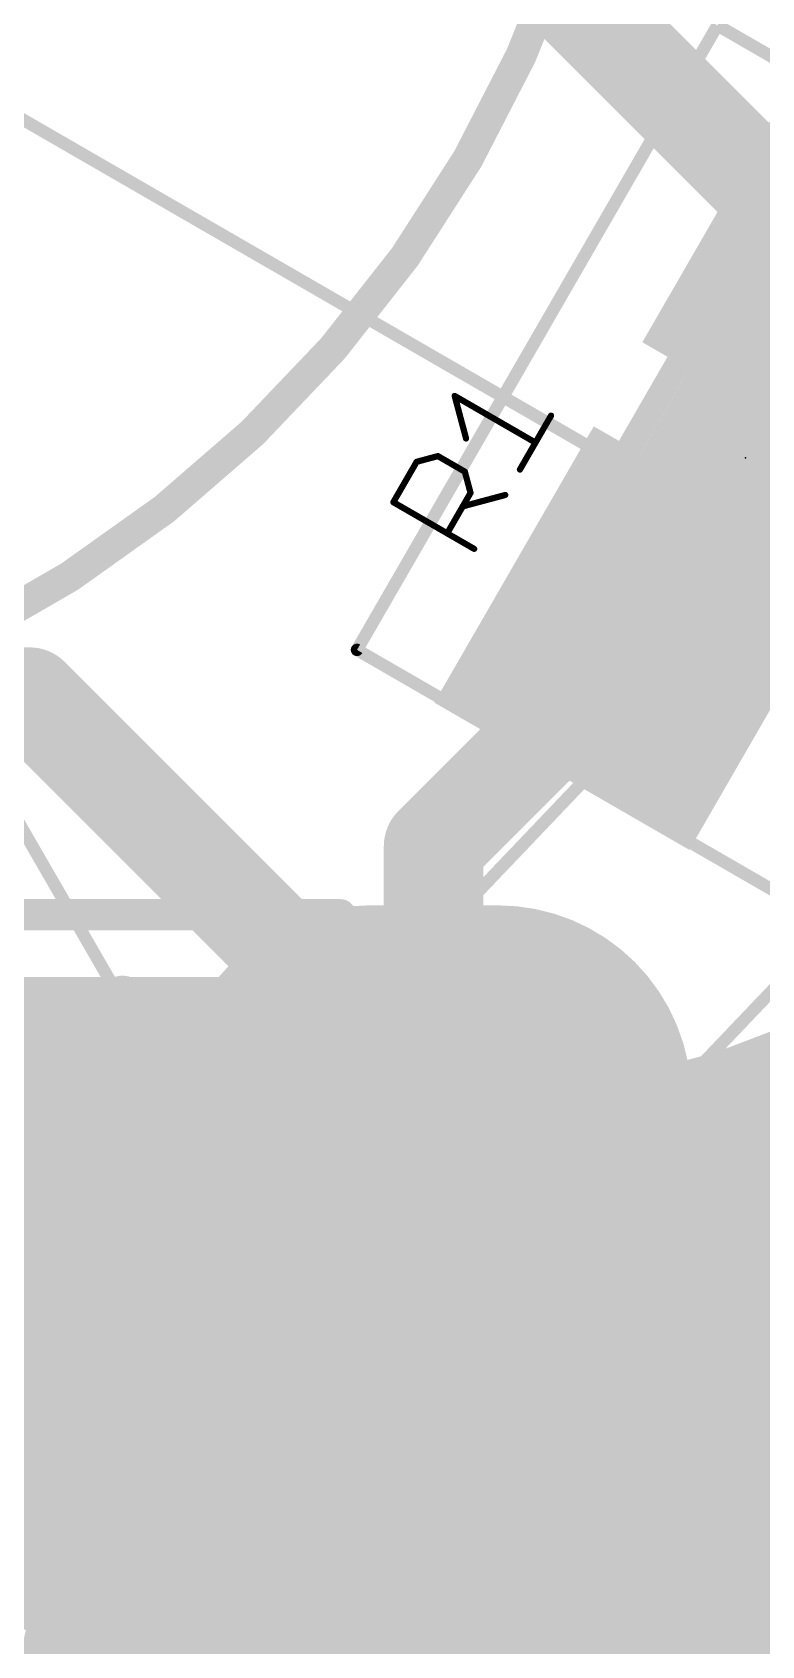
# Model space of a CAD drawing. Extents: x -119 to 11, y -11 to 11.
# Drawn here: x 2.55 to 5.53, y -7.69 to -1.09 of the extents above; entities that cross this region are included whole.
import ezdxf

# ---------------------------------------------------------------- set-up
doc = ezdxf.new("R2010")
doc.units = 0
for name, color, linetype in [('1', 12, 'CONTINUOUS'), ('16', 132, 'CONTINUOUS'), ('20', 53, 'CONTINUOUS'), ('21', 41, 'CONTINUOUS'), ('23', 53, 'CONTINUOUS'), ('25', 253, 'CONTINUOUS'), ('29', 40, 'CONTINUOUS'), ('30', 253, 'CONTINUOUS'), ('31', 253, 'CONTINUOUS'), ('35', 253, 'CONTINUOUS'), ('39', 12, 'CONTINUOUS'), ('47', 4, 'CONTINUOUS'), ('51', 53, 'CONTINUOUS')]:
    doc.layers.add(name, color=color, linetype=linetype)

# ---------------------------------------------------------------- blocks, each defined once
blk = doc.blocks.new('RECT')
blk.add_solid([(-0.5, -0.5), (0.5, -0.5), (-0.5, 0.5), (0.5, 0.5)])
blk = doc.blocks.new('RECT508000X304800R75')
at = {"const_width": 0.7144}
blk.add_lwpolyline([(1.2303, -0.2381), (1.2303, 0.2381, 0.4142), (0.8731, 0.5953), (-0.8731, 0.5953, 0.4142), (-1.2303, 0.2381), (-1.2303, -0.2381, 0.4142), (-0.8731, -0.5953), (0.8731, -0.5953, 0.4142)], format="xyb", close=True, dxfattribs=at)
blk.add_solid([(-0.8985, -0.2635), (0.8985, -0.2635), (-0.8985, 0.2635), (0.8985, 0.2635)])
blk = doc.blocks.new('RECT540512X337312R75')
at = {"const_width": 0.7906}
blk.add_lwpolyline([(1.2938, -0.2635), (1.2938, 0.2635, 0.4142), (0.8985, 0.6588), (-0.8985, 0.6588, 0.4142), (-1.2938, 0.2635), (-1.2938, -0.2635, 0.4142), (-0.8985, -0.6588), (0.8985, -0.6588, 0.4142)], format="xyb", close=True, dxfattribs=at)
blk.add_solid([(-0.9239, -0.2889), (0.9239, -0.2889), (-0.9239, 0.2889), (0.9239, 0.2889)])

msp = doc.modelspace()

# ---------------------------------------------------------------- linework, layer by layer
at = {"layer": '1'}
for points, const_width in [([(5.891, -2.081), (3.81, 0)], 0.4064), ([(4.191, -4.4191), (5.041, -3.5691)], 0.4064), ([(2.54, -3.81), (-2.667, -3.81)], 0.4064), ([(4.191, -5.461), (2.54, -3.81)], 0.4064), ([(4.191, -6.35), (4.191, -4.4191)], 0.4064), ([(5.9842, -5.2309), (5.6042, -5.427)], 0.2032), ([(4.191, -6.35), (4.191, -5.461)], 0.4064), ([(5.6042, -5.427), (5.2002, -5.5672)], 0.2032), ([(5.4331, -5.4864), (7.7352, -5.4864)], 0.2032), ([(5.2002, -5.5672), (4.7804, -5.6485)], 0.2032), ([(4.7804, -5.6485), (5.0906, -5.8368)], 0.2032), ([(4.8482, -5.6896), (7.4763, -5.6896)], 0.2032), ([(5.0906, -5.8368), (5.426, -5.9755)], 0.2032), ([(5.2261, -5.8928), (7.0969, -5.8928)], 0.2032), ([(5.426, -5.9755), (5.7787, -6.0613)], 0.2032)]:
    msp.add_lwpolyline(points, dxfattribs=dict(at, const_width=const_width))
for points, const_width in [([(5.1128, -3.641, 1), (4.9692, -3.4973)], 0.2032), ([(2.6118, -3.7382, 1), (2.4682, -3.8818)], 0.2032), ([(2.54, -3.9116, 1), (2.54, -3.7084)], 0.2032), ([(4.2926, -4.4191, 1), (4.0894, -4.4191)], 0.2032), ([(4.1192, -4.3473, 1), (4.2628, -4.491)], 0.2032), ([(4.2926, -5.461, 1), (4.0894, -5.461)], 0.2032), ([(4.1192, -5.5328, 1), (4.2628, -5.3892)], 0.2032), ([(5.5809, -5.3819, 1), (5.6275, -5.4722)], 0.1016), ([(5.4331, -5.4356, 1), (5.4331, -5.5372)], 0.1016), ([(5.1836, -5.5192, 1), (5.2169, -5.6152)], 0.1016), ([(5.2099, -5.6171, 1), (5.1906, -5.5173)], 0.1016), ([(4.8067, -5.605, 1), (4.754, -5.6919)], 0.1016), ([(4.7707, -5.5986, 1), (4.79, -5.6983)], 0.1016), ([(4.8482, -5.6388, 1), (4.8482, -5.7404)], 0.1016), ([(5.1101, -5.7899, 1), (5.0712, -5.8837)], 0.1016), ([(5.0643, -5.8802, 1), (5.117, -5.7934)], 0.1016), ([(5.2261, -5.842, 1), (5.2261, -5.9436)], 0.1016), ([(5.4381, -5.9261, 1), (5.414, -6.0248)], 0.1016), ([(5.4066, -6.0224, 1), (5.4455, -5.9285)], 0.1016), ([(4.0894, -6.35, 1), (4.2926, -6.35)], 0.2032), ([(4.0894, -6.35, 1), (4.2926, -6.35)], 0.2032)]:
    msp.add_lwpolyline(points, format="xyb", dxfattribs=dict(at, const_width=const_width))
at = {"layer": '16', "const_width": 0.2032}
for points in [[(5.6042, -5.427), (5.9842, -5.2309)], [(5.2002, -5.5672), (5.6042, -5.427)], [(5.4331, -5.4864), (7.7352, -5.4864)], [(4.7804, -5.6485), (5.2002, -5.5672)], [(5.0906, -5.8368), (4.7804, -5.6485)], [(4.8482, -5.6896), (7.4763, -5.6896)], [(5.426, -5.9755), (5.0906, -5.8368)], [(5.2261, -5.8928), (7.0969, -5.8928)], [(5.7787, -6.0613), (5.426, -5.9755)]]:
    msp.add_lwpolyline(points, dxfattribs=at)
at = {"layer": '16', "const_width": 0.1016}
for points in [[(5.5809, -5.3819, 1), (5.6275, -5.4722)], [(5.4331, -5.4356, 1), (5.4331, -5.5372)], [(5.1836, -5.5192, 1), (5.2169, -5.6152)], [(5.2099, -5.6171, 1), (5.1906, -5.5173)], [(4.8067, -5.605, 1), (4.754, -5.6919)], [(4.7707, -5.5986, 1), (4.79, -5.6983)], [(4.8482, -5.6388, 1), (4.8482, -5.7404)], [(5.1101, -5.7899, 1), (5.0712, -5.8837)], [(5.0643, -5.8802, 1), (5.117, -5.7934)], [(5.2261, -5.842, 1), (5.2261, -5.9436)], [(5.4381, -5.9261, 1), (5.414, -6.0248)], [(5.4066, -6.0224, 1), (5.4455, -5.9285)]]:
    msp.add_lwpolyline(points, format="xyb", dxfattribs=at)
at = {"layer": '20', "const_width": 0.2032}
msp.add_lwpolyline([(0, -10, 1), (0, 10, 1), (0, -10)], format="xyb", dxfattribs=at)
at = {"layer": '23'}
msp.add_point((5.466, -2.833), dxfattribs=at)
at = {"layer": '25', "const_width": 0.0127}
for points in [[(4.2835, -2.5781, 1), (4.2712, -2.5814)], [(4.2805, -2.5742, 1), (4.2742, -2.5852)], [(4.6766, -2.6635, 1), (4.6656, -2.6571)], [(4.3177, -2.755, 1), (4.33, -2.7517)], [(4.6044, -2.7759, 1), (4.6108, -2.7649)], [(4.212, -2.82, 1), (4.2057, -2.831)], [(4.2105, -2.8316, 1), (4.2072, -2.8194)], [(4.1204, -2.8426, 1), (4.1237, -2.8549)], [(4.1275, -2.8519, 1), (4.1165, -2.8456)], [(4.3251, -2.8874, 1), (4.3128, -2.8907)], [(4.3158, -2.8946, 1), (4.3221, -2.8836)], [(4.5385, -2.8773, 1), (4.5495, -2.8836)], [(4.3477, -2.979, 1), (4.3367, -2.9727)], [(4.0299, -3.0084, 1), (4.0235, -3.0194)], [(4.0212, -3.0107, 1), (4.0322, -3.0171)], [(4.3088, -3.0248, 1), (4.3121, -3.037)], [(4.3361, -2.9775, 1), (4.3483, -2.9742)], [(4.4857, -2.9905, 1), (4.4824, -2.9783)], [(4.2414, -3.1378, 1), (4.2524, -3.1442)], [(4.3538, -3.21, 1), (4.3601, -3.199)]]:
    msp.add_lwpolyline(points, format="xyb", dxfattribs=at)
at = {"layer": '25', "const_width": 0.0254}
for points in [[(4.3239, -2.7534), (4.2774, -2.5797)], [(4.2774, -2.5797), (4.6076, -2.7704)], [(4.544, -2.8805), (4.6711, -2.6603)], [(4.122, -2.8488), (4.2088, -2.8255)], [(4.2088, -2.8255), (4.3189, -2.8891)], [(4.0267, -3.0139), (4.122, -2.8488)], [(4.3189, -2.8891), (4.3422, -2.9759)], [(4.3422, -2.9759), (4.2469, -3.141)], [(4.3569, -3.2045), (4.0267, -3.0139)], [(4.3104, -3.0309), (4.484, -2.9844)]]:
    msp.add_lwpolyline(points, dxfattribs=at)
at = {"layer": '29'}
for points, const_width in [([(2.92, -5.05, 1.041), (5.83, 0)], 0.2032), ([(2.9708, -5.05, 1), (2.8692, -5.05)], 0.1016), ([(2.9471, -5.007, 1), (2.8929, -5.093)], 0.1016), ([(3.0178, -5.1524, 1), (2.9822, -5.2476)], 0.1016), ([(3.0502, -5.2078, 1), (2.9498, -5.1922)], 0.1016), ([(2.9871, -5.2324, 1), (2.9871, -5.334)], 0.1016), ([(3.2219, -5.334, 1), (3.2219, -5.2324)], 0.1016), ([(5.5809, -5.3819, 1), (5.6275, -5.4722)], 0.1016), ([(2.9556, -5.4356, 1), (2.9556, -5.5372)], 0.1016), ([(3.8042, -5.4494, 1), (3.7958, -5.5506)], 0.1016), ([(3.7637, -5.5372, 1), (3.7637, -5.4356)], 0.1016), ([(3.7822, -5.5476, 1), (3.8178, -5.4524)], 0.1016), ([(5.2726, -5.4356, 1), (5.2726, -5.5372)], 0.1016), ([(5.4331, -5.4356, 1), (5.4331, -5.5372)], 0.1016), ([(5.1836, -5.5192, 1), (5.2169, -5.6152)], 0.1016), ([(5.2099, -5.6171, 1), (5.1906, -5.5173)], 0.1016), ([(4.9805, -5.5531, 1), (5.0195, -5.6469)], 0.1016), ([(4.9958, -5.6506, 1), (5.0042, -5.5494)], 0.1016), ([(2.924, -5.6388, 1), (2.924, -5.7404)], 0.1016), ([(4.8067, -5.605, 1), (4.754, -5.6919)], 0.1016), ([(4.7707, -5.5986, 1), (4.79, -5.6983)], 0.1016), ([(4.8482, -5.6388, 1), (4.8482, -5.7404)], 0.1016), ([(2.8925, -5.842, 1), (2.8925, -5.9436)], 0.1016), ([(5.1101, -5.7899, 1), (5.0712, -5.8837)], 0.1016), ([(5.0643, -5.8802, 1), (5.117, -5.7934)], 0.1016), ([(5.2261, -5.842, 1), (5.2261, -5.9436)], 0.1016), ([(5.4381, -5.9261, 1), (5.414, -6.0248)], 0.1016), ([(5.4066, -6.0224, 1), (5.4455, -5.9285)], 0.1016), ([(2.861, -6.0452, 1), (2.861, -6.1468)], 0.1016), ([(2.8295, -6.2484, 1), (2.8295, -6.35)], 0.1016), ([(2.8694, -6.3508, 1), (2.7814, -6.3)], 0.1016), ([(2.9559, -6.3869, 1), (2.8841, -6.3151)], 0.1016), ([(2.7752, -6.3176, 1), (2.8756, -6.3332)], 0.1016), ([(2.8692, -6.351, 1), (2.9708, -6.351)], 0.1016), ([(2.7233, -6.4516, 1), (2.7233, -6.5532)], 0.1016), ([(2.7035, -6.5901, 1), (2.6141, -6.6383)], 0.1016), ([(2.7178, -6.604, 1), (2.6162, -6.604)], 0.1016), ([(2.6311, -6.5681, 1), (2.7029, -6.6399)], 0.1016), ([(2.6148, -6.5888, 1), (2.7028, -6.6396)], 0.1016), ([(2.7176, -6.6248, 1), (2.6164, -6.634)], 0.1016), ([(2.6223, -6.6535, 1), (2.7117, -6.6053)], 0.1016), ([(2.674, -6.6548, 1), (2.674, -6.7564)], 0.1016), ([(2.6925, -6.858, 1), (2.6925, -6.9596)], 0.1016), ([(2.7551, -7.0426, 1), (2.6537, -7.0364)], 0.1016), ([(2.6538, -7.0441, 1), (2.755, -7.0349)], 0.1016), ([(0.0254, -9.8552, 0.4142), (2.667, -7.112)], 0.2032), ([(2.7178, -7.111, 1), (2.6162, -7.113)], 0.1016), ([(2.6999, -7.0612, 1), (2.6999, -7.1628)], 0.1016), ([(2.6162, -7.112, 1), (2.7178, -7.112)], 0.1016), ([(2.6873, -7.2644, 1), (2.6873, -7.366)], 0.1016), ([(2.7286, -7.4614, 1), (2.6293, -7.4397)], 0.1016), ([(2.6642, -7.4676, 1), (2.6642, -7.5692)], 0.1016), ([(2.6283, -7.4474, 1), (2.7297, -7.4537)], 0.1016), ([(2.6199, -7.6708, 1), (2.6199, -7.7724)], 0.1016)]:
    msp.add_lwpolyline(points, format="xyb", dxfattribs=dict(at, const_width=const_width))
at = {"layer": '29', "const_width": 0.2032}
for points in [[(2.92, -5.05), (2.92, -6.351)], [(5, -5.6), (6.2, -5.1)], [(2.8254, -6.3254), (3, -5.2)], [(3, -5.2), (3.8, -5.5)], [(5.9842, -5.2309), (5.6042, -5.427)], [(2.9871, -5.2832), (3.2219, -5.2832)], [(5.6042, -5.427), (5.2002, -5.5672)], [(2.9556, -5.4864), (3.7637, -5.4864)], [(3.8, -5.5), (5, -5.6)], [(5.2726, -5.4864), (11, -5.4864)], [(5.4331, -5.4864), (7.7352, -5.4864)], [(5.2002, -5.5672), (4.7804, -5.6485)], [(2.924, -5.6896), (11, -5.6896)], [(4.7804, -5.6485), (5.0906, -5.8368)], [(4.8482, -5.6896), (7.4763, -5.6896)], [(2.8925, -5.8928), (11, -5.8928)], [(5.0906, -5.8368), (5.426, -5.9755)], [(5.2261, -5.8928), (7.0969, -5.8928)], [(5.426, -5.9755), (5.7787, -6.0613)], [(2.861, -6.096), (11, -6.096)], [(2.6588, -6.6142), (2.8254, -6.3254)], [(2.92, -6.351), (2.667, -6.604)], [(2.8295, -6.2992), (11, -6.2992)], [(2.7233, -6.5024), (11, -6.5024)], [(2.667, -6.6294), (2.6588, -6.6142)], [(2.667, -6.604), (2.667, -7.112)], [(2.7044, -7.0395), (2.667, -6.6294)], [(2.674, -6.7056), (11, -6.7056)], [(2.6925, -6.9088), (11, -6.9088)], [(2.679, -7.4505), (2.7044, -7.0395)], [(2.6999, -7.112), (11, -7.112)], [(2.6873, -7.3152), (11, -7.3152)], [(2.5913, -7.8529), (2.679, -7.4505)], [(2.6642, -7.5184), (11, -7.5184)], [(2.6199, -7.7216), (11, -7.7216)]]:
    msp.add_lwpolyline(points, dxfattribs=at)
at = {"layer": '30', "const_width": 0.2032}
for points in [[(5.6042, -5.427), (5.9842, -5.2309)], [(5.2002, -5.5672), (5.6042, -5.427)], [(5.4331, -5.4864), (7.7352, -5.4864)], [(4.7804, -5.6485), (5.2002, -5.5672)], [(5.0906, -5.8368), (4.7804, -5.6485)], [(4.8482, -5.6896), (7.4763, -5.6896)], [(5.426, -5.9755), (5.0906, -5.8368)], [(5.2261, -5.8928), (7.0969, -5.8928)], [(5.7787, -6.0613), (5.426, -5.9755)]]:
    msp.add_lwpolyline(points, dxfattribs=at)
at = {"layer": '30', "const_width": 0.1016}
for points in [[(5.5809, -5.3819, 1), (5.6275, -5.4722)], [(5.4331, -5.4356, 1), (5.4331, -5.5372)], [(5.1836, -5.5192, 1), (5.2169, -5.6152)], [(5.2099, -5.6171, 1), (5.1906, -5.5173)], [(4.8067, -5.605, 1), (4.754, -5.6919)], [(4.7707, -5.5986, 1), (4.79, -5.6983)], [(4.8482, -5.6388, 1), (4.8482, -5.7404)], [(5.1101, -5.7899, 1), (5.0712, -5.8837)], [(5.0643, -5.8802, 1), (5.117, -5.7934)], [(5.2261, -5.842, 1), (5.2261, -5.9436)], [(5.4381, -5.9261, 1), (5.414, -6.0248)], [(5.4066, -6.0224, 1), (5.4455, -5.9285)]]:
    msp.add_lwpolyline(points, format="xyb", dxfattribs=at)
at = {"layer": '39', "const_width": 0.0508}
for points in [[(3.8782, -3.6172), (5.3512, -1.0658)], [(5.3512, -1.0658), (7.0538, -2.0488)], [(5.5808, -4.6002), (3.8782, -3.6172)]]:
    msp.add_lwpolyline(points, dxfattribs=at)
at = {"layer": '39', "const_width": 0.0254}
for points in [[(3.8845, -3.6062, 1), (3.8718, -3.6282)], [(3.8672, -3.6108, 1), (3.8892, -3.6235)]]:
    msp.add_lwpolyline(points, format="xyb", dxfattribs=at)
at = {"layer": '47', "const_width": 0.0508}
for points in [[(0, -7.5, 1), (0, 7.5, 1), (0, -7.5)], [(0, -6.35, 1), (0, 6.35, 1), (0, -6.35)]]:
    msp.add_lwpolyline(points, format="xyb", dxfattribs=at)
for points in [[(0, 0), (5, -8.66)], [(0, 0), (8.66, -5)]]:
    msp.add_lwpolyline(points, dxfattribs=at)
at = {"layer": '51'}
for points, const_width in [([(0, -4.1119, 1), (0, 5.8899, 1), (0, -4.1119)], 0.127), ([(5.2919, -2.3214, 1), (5.2479, -2.296)], 0.0508), ([(4.8919, -2.9126, 1), (4.9359, -2.938)], 0.0508), ([(3.8418, -4.699, 1), (3.7782, -4.699)], 0.0635), ([(3.81, -4.7307, 1), (3.81, -4.6673)], 0.0635)]:
    msp.add_lwpolyline(points, format="xyb", dxfattribs=dict(at, const_width=const_width))
for points, const_width in [([(4.9139, -2.9253), (5.2699, -2.3087)], 0.1016), ([(0.635, -4.699), (3.81, -4.699)], 0.127), ([(3.81, -4.699), (3.81, -8.001)], 0.127)]:
    msp.add_lwpolyline(points, dxfattribs=dict(at, const_width=const_width))

# ---------------------------------------------------------------- block references
at = {"layer": '1', "xscale": 1.1, "rotation": 60}
for p in [(5.891, -2.0969), (5.041, -3.5691)]:
    msp.add_blockref('RECT', p, dxfattribs=at)
at = {"layer": '1', "rotation": 90}
msp.add_blockref('RECT508000X304800R75', (4.191, -6.35), dxfattribs=at)
at = {"layer": '21', "xscale": 0.4572, "yscale": 0.762, "rotation": 60}
msp.add_blockref('RECT', (5.466, -2.833), dxfattribs=at)
at = {"layer": '29', "xscale": 1.3032, "yscale": 1.2032, "rotation": 60}
for p in [(5.891, -2.0969), (5.041, -3.5691)]:
    msp.add_blockref('RECT', p, dxfattribs=at)
at = {"layer": '29', "rotation": 90}
msp.add_blockref('RECT540512X337312R75', (4.191, -6.35), dxfattribs=at)
at = {"layer": '31', "xscale": 1.1, "rotation": 60}
for p in [(5.891, -2.0969), (5.041, -3.5691)]:
    msp.add_blockref('RECT', p, dxfattribs=at)
at = {"layer": '31', "rotation": 90}
msp.add_blockref('RECT508000X304800R75', (4.191, -6.35), dxfattribs=at)
at = {"layer": '35', "xscale": 0.3998, "yscale": 0.6, "rotation": 60}
msp.add_blockref('RECT', (5.466, -2.833), dxfattribs=at)
at = {"layer": '51', "xscale": 0.5001, "yscale": 0.95, "rotation": 60}
for p in [(5.7517, -2.3279), (5.1675, -3.3398)]:
    msp.add_blockref('RECT', p, dxfattribs=at)
at = {"layer": '51', "xscale": 3.302, "yscale": 2.667}
msp.add_blockref('RECT', (1.905, -6.2865), dxfattribs=at)

doc.saveas('drawing.dxf')
